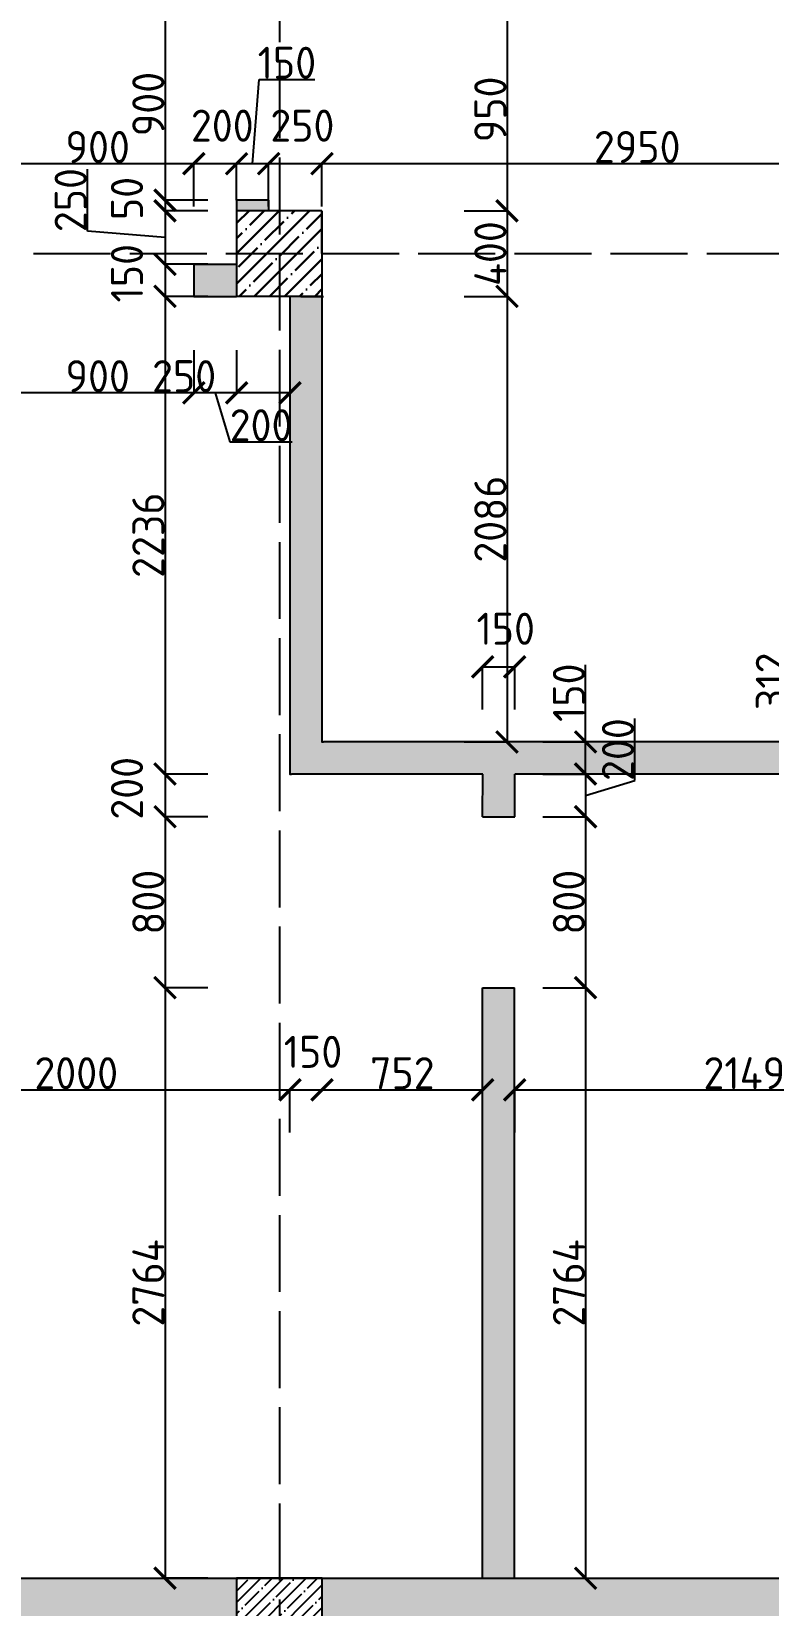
# Model space of a CAD drawing. Header units: millimetres. Extents: x -178199094 to 13669908, y -30538122 to 6091408.
# Drawn here: x 6818640 to 6822089, y 363502 to 370869 of the extents above; entities that cross this region are included whole.
import ezdxf

# ---------------------------------------------------------------- set-up
doc = ezdxf.new("R2010")
doc.units = ezdxf.units.MM
doc.linetypes.add('ACAD_ISO02W100', pattern=[15, 12, -3])
doc.layers.add('0_Rəng_Yaşıllıqlar', color=7, linetype='Continuous')
doc.layers.add('Plan 1', color=7, linetype='Continuous')
doc.styles.add('gost', font='GOST Common.ttf')
doc.dimstyles.new('Copy of GOST', dxfattribs={"dimtxt": 150, "dimasz": 100, "dimexe": 0.18, "dimexo": 0.06, "dimgap": 3, "dimtad": 1, "dimdec": 0, "dimzin": 0, "dimdsep": 46, "dimtxsty": 'gost', "dimblk": 'ARCHTICK', "dimcen": 0.09, "dimclrt": 256, "dimadec": 0, "dimazin": 0, "dimtfac": 1, "dimtdec": 0, "dimtofl": 0, "dimtmove": 0, "dimatfit": 3, "dimldrblk": 'ARCHTICK', "dimfxl": 200, "dimfxlon": 1, "dimtolj": 1, "dimtzin": 0, "dimarcsym": 0})

# ---------------------------------------------------------------- blocks, each defined once
blk = doc.blocks.new('_ArchTick')
at = {"color": 0, "linetype": 'ByBlock', "const_width": 0.15}
blk.add_lwpolyline([(-0.5, -0.5), (0.5, 0.5)], dxfattribs=at)
blk = doc.blocks.new('*D453')
at = {"color": 0, "lineweight": -2, "transparency": 16777216}
for p, q in [((6820665.3, 370979.8), (6820865.5, 370979.8)), ((6820865.3, 370979.8), (6820865.3, 370029.8)), ((6820665.3, 370029.8), (6820865.5, 370029.8))]:
    blk.add_line(p, q, dxfattribs=at)
at = {"layer": 'Defpoints', "color": 0, "transparency": 16777216}
for p in [(6820299.9, 370979.8), (6819999.4, 370029.8), (6820865.3, 370029.8)]:
    blk.add_point(p, dxfattribs=at)
at = {"color": 0, "lineweight": -2, "transparency": 16777216, "xscale": 100, "yscale": 100, "zscale": 100}
for p, rotation in [((6820865.3, 370979.8), 90), ((6820865.3, 370029.8), 270)]:
    blk.add_blockref('_ArchTick', p, dxfattribs=dict(at, rotation=rotation))
at = {"transparency": 16777216, "insert": (6820787.3, 370504.8), "char_height": 150, "attachment_point": 5, "rotation": 90, "style": 'gost'}
blk.add_mtext('\\A1;950', dxfattribs=at)
blk = doc.blocks.new('*D454')
at = {"color": 0, "lineweight": -2, "transparency": 16777216}
for p, q in [((6820665.3, 370029.8), (6820865.5, 370029.8)), ((6820865.3, 370029.8), (6820865.3, 369629.8)), ((6820665.3, 369629.8), (6820865.5, 369629.8))]:
    blk.add_line(p, q, dxfattribs=at)
at = {"layer": 'Defpoints', "color": 0, "transparency": 16777216}
for p in [(6819999.4, 370029.8), (6819999.4, 369629.8), (6820865.3, 369629.8)]:
    blk.add_point(p, dxfattribs=at)
at = {"color": 0, "lineweight": -2, "transparency": 16777216, "xscale": 100, "yscale": 100, "zscale": 100}
for p, rotation in [((6820865.3, 370029.8), 90), ((6820865.3, 369629.8), 270)]:
    blk.add_blockref('_ArchTick', p, dxfattribs=dict(at, rotation=rotation))
at = {"transparency": 16777216, "insert": (6820787.3, 369829.8), "char_height": 150, "attachment_point": 5, "rotation": 90, "style": 'gost'}
blk.add_mtext('\\A1;400', dxfattribs=at)
blk = doc.blocks.new('*D455')
at = {"color": 0, "lineweight": -2, "transparency": 16777216}
for p, q in [((6820665.3, 369629.8), (6820865.5, 369629.8)), ((6820865.3, 369629.8), (6820865.3, 367544.1)), ((6820665.3, 367544.1), (6820865.5, 367544.1))]:
    blk.add_line(p, q, dxfattribs=at)
at = {"layer": 'Defpoints', "color": 0, "transparency": 16777216}
for p in [(6819999.4, 369629.8), (6820006.1, 367544.1), (6820865.3, 367544.1)]:
    blk.add_point(p, dxfattribs=at)
at = {"color": 0, "lineweight": -2, "transparency": 16777216, "xscale": 100, "yscale": 100, "zscale": 100}
for p, rotation in [((6820865.3, 369629.8), 90), ((6820865.3, 367544.1), 270)]:
    blk.add_blockref('_ArchTick', p, dxfattribs=dict(at, rotation=rotation))
at = {"transparency": 16777216, "insert": (6820787.3, 368586.9), "char_height": 150, "attachment_point": 5, "rotation": 90, "style": 'gost'}
blk.add_mtext('\\A1;2086', dxfattribs=at)
blk = doc.blocks.new('*D456')
at = {"color": 0, "lineweight": -2, "transparency": 16777216}
for p, q in [((6821232.9, 367544.1), (6821232.9, 367905.1)), ((6821032.9, 367544.1), (6821233.1, 367544.1)), ((6821232.9, 367394.1), (6821232.9, 367544.1)), ((6821032.9, 367394.1), (6821233.1, 367394.1))]:
    blk.add_line(p, q, dxfattribs=at)
at = {"layer": 'Defpoints', "color": 0, "transparency": 16777216}
for p in [(6819999.4, 367544.1), (6819999.4, 367394.1), (6821232.9, 367394.1)]:
    blk.add_point(p, dxfattribs=at)
at = {"color": 0, "lineweight": -2, "transparency": 16777216, "xscale": 100, "yscale": 100, "zscale": 100}
for p, rotation in [((6821232.9, 367544.1), 90), ((6821232.9, 367394.1), 270)]:
    blk.add_blockref('_ArchTick', p, dxfattribs=dict(at, rotation=rotation))
at = {"transparency": 16777216, "insert": (6821154.9, 367774.6), "char_height": 150, "attachment_point": 5, "rotation": 90, "style": 'gost'}
blk.add_mtext('\\A1;150', dxfattribs=at)
blk = doc.blocks.new('*D457')
at = {"color": 0, "lineweight": -2, "transparency": 16777216}
for p, q in [((6821462.6, 367363), (6821462.6, 367654)), ((6821032.9, 367394.1), (6821233.1, 367394.1)), ((6821232.9, 367394.1), (6821232.9, 367194)), ((6821232.9, 367294.1), (6821462.6, 367363)), ((6821032.9, 367194), (6821233.1, 367194))]:
    blk.add_line(p, q, dxfattribs=at)
at = {"layer": 'Defpoints', "color": 0, "transparency": 16777216}
for p in [(6819999.4, 367394.1), (6820901.3, 367194), (6821232.9, 367194)]:
    blk.add_point(p, dxfattribs=at)
at = {"color": 0, "lineweight": -2, "transparency": 16777216, "xscale": 100, "yscale": 100, "zscale": 100}
for p, rotation in [((6821232.9, 367394.1), 90), ((6821232.9, 367194), 270)]:
    blk.add_blockref('_ArchTick', p, dxfattribs=dict(at, rotation=rotation))
at = {"transparency": 16777216, "insert": (6821384.6, 367508.5), "char_height": 150, "attachment_point": 5, "rotation": 90, "style": 'gost'}
blk.add_mtext('\\A1;200', dxfattribs=at)
blk = doc.blocks.new('*D458')
at = {"color": 0, "lineweight": -2, "transparency": 16777216}
for p, q in [((6821032.9, 367194), (6821233.1, 367194)), ((6821232.9, 367194), (6821232.9, 366394)), ((6821032.9, 366394), (6821233.1, 366394))]:
    blk.add_line(p, q, dxfattribs=at)
at = {"layer": 'Defpoints', "color": 0, "transparency": 16777216}
for p in [(6820901.3, 367194), (6820900.9, 366394), (6821232.9, 366394)]:
    blk.add_point(p, dxfattribs=at)
at = {"color": 0, "lineweight": -2, "transparency": 16777216, "xscale": 100, "yscale": 100, "zscale": 100}
for p, rotation in [((6821232.9, 367194), 90), ((6821232.9, 366394), 270)]:
    blk.add_blockref('_ArchTick', p, dxfattribs=dict(at, rotation=rotation))
at = {"transparency": 16777216, "insert": (6821154.9, 366794), "char_height": 150, "attachment_point": 5, "rotation": 90, "style": 'gost'}
blk.add_mtext('\\A1;800', dxfattribs=at)
blk = doc.blocks.new('*D459')
at = {"color": 0, "lineweight": -2, "transparency": 16777216}
for p, q in [((6821032.9, 366394), (6821233.1, 366394)), ((6821232.9, 366394), (6821232.9, 363629.8)), ((6821032.9, 363629.8), (6821233.1, 363629.8))]:
    blk.add_line(p, q, dxfattribs=at)
at = {"layer": 'Defpoints', "color": 0, "transparency": 16777216}
for p in [(6820900.9, 366394), (6820899.9, 363629.8), (6821232.9, 363629.8)]:
    blk.add_point(p, dxfattribs=at)
at = {"color": 0, "lineweight": -2, "transparency": 16777216, "xscale": 100, "yscale": 100, "zscale": 100}
for p, rotation in [((6821232.9, 366394), 90), ((6821232.9, 363629.8), 270)]:
    blk.add_blockref('_ArchTick', p, dxfattribs=dict(at, rotation=rotation))
at = {"transparency": 16777216, "insert": (6821154.9, 365011.9), "char_height": 150, "attachment_point": 5, "rotation": 90, "style": 'gost'}
blk.add_mtext('\\A1;2764', dxfattribs=at)
blk = doc.blocks.new('*D460')
at = {"color": 0, "lineweight": -2, "transparency": 16777216}
for p, q in [((6819599.9, 369378.1), (6819599.9, 369177.9)), ((6819849.4, 369378.1), (6819849.4, 369177.9)), ((6819599.9, 369178.1), (6819208.9, 369178.1)), ((6819849.4, 369178.1), (6819599.9, 369178.1))]:
    blk.add_line(p, q, dxfattribs=at)
at = {"layer": 'Defpoints', "color": 0, "transparency": 16777216}
for p in [(6819599.9, 369629.8), (6819849.4, 369629.8), (6819599.9, 369178.1)]:
    blk.add_point(p, dxfattribs=at)
at = {"color": 0, "lineweight": -2, "transparency": 16777216, "xscale": 100, "yscale": 100, "zscale": 100, "rotation": 180}
blk.add_blockref('_ArchTick', (6819599.9, 369178.1), dxfattribs=at)
at = {"color": 0, "lineweight": -2, "transparency": 16777216, "xscale": 100, "yscale": 100, "zscale": 100}
blk.add_blockref('_ArchTick', (6819849.4, 369178.1), dxfattribs=at)
at = {"transparency": 16777216, "insert": (6819354.4, 369256.1), "char_height": 150, "attachment_point": 5, "style": 'gost'}
blk.add_mtext('\\A1;250', dxfattribs=at)
blk = doc.blocks.new('*D461')
at = {"color": 0, "lineweight": -2, "transparency": 16777216}
for p, q in [((6819399.9, 369378.1), (6819399.9, 369177.9)), ((6819599.9, 369378.1), (6819599.9, 369177.9)), ((6819599.9, 369178.1), (6819399.9, 369178.1)), ((6819499.9, 369178.1), (6819568.8, 368948.4)), ((6819568.8, 368948.4), (6819859.8, 368948.4))]:
    blk.add_line(p, q, dxfattribs=at)
at = {"layer": 'Defpoints', "color": 0, "transparency": 16777216}
for p in [(6819399.9, 369629.8), (6819599.9, 369629.8), (6819399.9, 369178.1)]:
    blk.add_point(p, dxfattribs=at)
at = {"color": 0, "lineweight": -2, "transparency": 16777216, "xscale": 100, "yscale": 100, "zscale": 100, "rotation": 180}
blk.add_blockref('_ArchTick', (6819399.9, 369178.1), dxfattribs=at)
at = {"color": 0, "lineweight": -2, "transparency": 16777216, "xscale": 100, "yscale": 100, "zscale": 100}
blk.add_blockref('_ArchTick', (6819599.9, 369178.1), dxfattribs=at)
at = {"transparency": 16777216, "insert": (6819714.3, 369026.4), "char_height": 150, "attachment_point": 5, "style": 'gost'}
blk.add_mtext('\\A1;200', dxfattribs=at)
blk = doc.blocks.new('*D462')
at = {"color": 0, "lineweight": -2, "transparency": 16777216}
for p, q in [((6818499.9, 369378.1), (6818499.9, 369177.9)), ((6819399.9, 369378.1), (6819399.9, 369177.9)), ((6819399.9, 369178.1), (6818499.9, 369178.1))]:
    blk.add_line(p, q, dxfattribs=at)
at = {"layer": 'Defpoints', "color": 0, "transparency": 16777216}
for p in [(6818499.9, 369629.8), (6819399.9, 369629.8), (6818499.9, 369178.1)]:
    blk.add_point(p, dxfattribs=at)
at = {"color": 0, "lineweight": -2, "transparency": 16777216, "xscale": 100, "yscale": 100, "zscale": 100, "rotation": 180}
blk.add_blockref('_ArchTick', (6818499.9, 369178.1), dxfattribs=at)
at = {"color": 0, "lineweight": -2, "transparency": 16777216, "xscale": 100, "yscale": 100, "zscale": 100}
blk.add_blockref('_ArchTick', (6819399.9, 369178.1), dxfattribs=at)
at = {"transparency": 16777216, "insert": (6818949.9, 369256.1), "char_height": 150, "attachment_point": 5, "style": 'gost'}
blk.add_mtext('\\A1;900', dxfattribs=at)
blk = doc.blocks.new('*D475')
at = {"color": 0, "lineweight": -2, "transparency": 16777216}
for p, q in [((6819464.9, 370979.8), (6819264.8, 370979.8)), ((6819264.9, 370979.8), (6819264.9, 370079.8)), ((6819464.9, 370079.8), (6819264.8, 370079.8))]:
    blk.add_line(p, q, dxfattribs=at)
at = {"layer": 'Defpoints', "color": 0, "transparency": 16777216}
for p in [(6819615, 370979.8), (6819264.9, 370079.8), (6819615, 370079.8)]:
    blk.add_point(p, dxfattribs=at)
at = {"color": 0, "lineweight": -2, "transparency": 16777216, "xscale": 100, "yscale": 100, "zscale": 100}
for p, rotation in [((6819264.9, 370979.8), 90), ((6819264.9, 370079.8), 270)]:
    blk.add_blockref('_ArchTick', p, dxfattribs=dict(at, rotation=rotation))
at = {"transparency": 16777216, "insert": (6819186.9, 370529.8), "char_height": 150, "attachment_point": 5, "rotation": 90, "style": 'gost'}
blk.add_mtext('\\A1;900', dxfattribs=at)
blk = doc.blocks.new('*D476')
at = {"color": 0, "lineweight": -2, "transparency": 16777216}
for p, q in [((6819464.9, 370079.8), (6819264.8, 370079.8)), ((6819264.9, 370079.8), (6819264.9, 370029.8)), ((6819464.9, 370029.8), (6819264.8, 370029.8))]:
    blk.add_line(p, q, dxfattribs=at)
at = {"layer": 'Defpoints', "color": 0, "transparency": 16777216}
for p in [(6819615, 370079.8), (6819264.9, 370029.8), (6819615, 370029.8)]:
    blk.add_point(p, dxfattribs=at)
at = {"color": 0, "lineweight": -2, "transparency": 16777216, "xscale": 100, "yscale": 100, "zscale": 100}
for p, rotation in [((6819264.9, 370079.8), 90), ((6819264.9, 370029.8), 270)]:
    blk.add_blockref('_ArchTick', p, dxfattribs=dict(at, rotation=rotation))
at = {"transparency": 16777216, "insert": (6819086.9, 370087.8), "char_height": 150, "attachment_point": 5, "rotation": 90, "style": 'gost'}
blk.add_mtext('\\A1;50', dxfattribs=at)
blk = doc.blocks.new('*D477')
at = {"color": 0, "lineweight": -2, "transparency": 16777216}
for p, q in [((6818901.4, 369934.8), (6818901.4, 370225.8)), ((6819464.9, 370029.8), (6819264.8, 370029.8)), ((6819264.9, 370029.8), (6819264.9, 369779.8)), ((6819264.9, 369904.8), (6818901.4, 369934.8)), ((6819464.9, 369779.8), (6819264.8, 369779.8))]:
    blk.add_line(p, q, dxfattribs=at)
at = {"layer": 'Defpoints', "color": 0, "transparency": 16777216}
for p in [(6819615, 370029.8), (6819264.9, 369779.8), (6819599.9, 369779.8)]:
    blk.add_point(p, dxfattribs=at)
at = {"color": 0, "lineweight": -2, "transparency": 16777216, "xscale": 100, "yscale": 100, "zscale": 100}
for p, rotation in [((6819264.9, 370029.8), 90), ((6819264.9, 369779.8), 270)]:
    blk.add_blockref('_ArchTick', p, dxfattribs=dict(at, rotation=rotation))
at = {"transparency": 16777216, "insert": (6818823.4, 370080.3), "char_height": 150, "attachment_point": 5, "rotation": 90, "style": 'gost'}
blk.add_mtext('\\A1;250', dxfattribs=at)
blk = doc.blocks.new('*D478')
at = {"color": 0, "lineweight": -2, "transparency": 16777216}
for p, q in [((6819464.9, 369779.8), (6819264.8, 369779.8)), ((6819264.9, 369779.8), (6819264.9, 369629.8)), ((6819464.9, 369629.8), (6819264.8, 369629.8))]:
    blk.add_line(p, q, dxfattribs=at)
at = {"layer": 'Defpoints', "color": 0, "transparency": 16777216}
for p in [(6819599.9, 369779.8), (6819264.9, 369629.8), (6819599.9, 369629.8)]:
    blk.add_point(p, dxfattribs=at)
at = {"color": 0, "lineweight": -2, "transparency": 16777216, "xscale": 100, "yscale": 100, "zscale": 100}
for p, rotation in [((6819264.9, 369779.8), 90), ((6819264.9, 369629.8), 270)]:
    blk.add_blockref('_ArchTick', p, dxfattribs=dict(at, rotation=rotation))
at = {"transparency": 16777216, "insert": (6819086.9, 369737.8), "char_height": 150, "attachment_point": 5, "rotation": 90, "style": 'gost'}
blk.add_mtext('\\A1;150', dxfattribs=at)
blk = doc.blocks.new('*D479')
at = {"color": 0, "lineweight": -2, "transparency": 16777216}
for p, q in [((6819464.9, 369629.8), (6819264.8, 369629.8)), ((6819264.9, 369629.8), (6819264.9, 367394.1)), ((6819464.9, 367394.1), (6819264.8, 367394.1))]:
    blk.add_line(p, q, dxfattribs=at)
at = {"layer": 'Defpoints', "color": 0, "transparency": 16777216}
for p in [(6819599.9, 369629.8), (6819264.9, 367394.1), (6819856.1, 367394.1)]:
    blk.add_point(p, dxfattribs=at)
at = {"color": 0, "lineweight": -2, "transparency": 16777216, "xscale": 100, "yscale": 100, "zscale": 100}
for p, rotation in [((6819264.9, 369629.8), 90), ((6819264.9, 367394.1), 270)]:
    blk.add_blockref('_ArchTick', p, dxfattribs=dict(at, rotation=rotation))
at = {"transparency": 16777216, "insert": (6819186.9, 368511.9), "char_height": 150, "attachment_point": 5, "rotation": 90, "style": 'gost'}
blk.add_mtext('\\A1;2236', dxfattribs=at)
blk = doc.blocks.new('*D480')
at = {"color": 0, "lineweight": -2, "transparency": 16777216}
for p, q in [((6819464.9, 367394.1), (6819264.8, 367394.1)), ((6819264.9, 367394.1), (6819264.9, 367194.1)), ((6819464.9, 367194.1), (6819264.8, 367194.1))]:
    blk.add_line(p, q, dxfattribs=at)
at = {"layer": 'Defpoints', "color": 0, "transparency": 16777216}
for p in [(6819856.1, 367394.1), (6819264.9, 367194.1), (6820751.3, 367194.1)]:
    blk.add_point(p, dxfattribs=at)
at = {"color": 0, "lineweight": -2, "transparency": 16777216, "xscale": 100, "yscale": 100, "zscale": 100}
for p, rotation in [((6819264.9, 367394.1), 90), ((6819264.9, 367194.1), 270)]:
    blk.add_blockref('_ArchTick', p, dxfattribs=dict(at, rotation=rotation))
at = {"transparency": 16777216, "insert": (6819086.9, 367327.1), "char_height": 150, "attachment_point": 5, "rotation": 90, "style": 'gost'}
blk.add_mtext('\\A1;200', dxfattribs=at)
blk = doc.blocks.new('*D481')
at = {"color": 0, "lineweight": -2, "transparency": 16777216}
for p, q in [((6819464.9, 367194.1), (6819264.8, 367194.1)), ((6819264.9, 367194.1), (6819264.9, 366394.1)), ((6819464.9, 366394.1), (6819264.8, 366394.1))]:
    blk.add_line(p, q, dxfattribs=at)
at = {"layer": 'Defpoints', "color": 0, "transparency": 16777216}
for p in [(6820751.3, 367194.1), (6819264.9, 366394.1), (6820750.9, 366394.1)]:
    blk.add_point(p, dxfattribs=at)
at = {"color": 0, "lineweight": -2, "transparency": 16777216, "xscale": 100, "yscale": 100, "zscale": 100}
for p, rotation in [((6819264.9, 367194.1), 90), ((6819264.9, 366394.1), 270)]:
    blk.add_blockref('_ArchTick', p, dxfattribs=dict(at, rotation=rotation))
at = {"transparency": 16777216, "insert": (6819186.9, 366794.1), "char_height": 150, "attachment_point": 5, "rotation": 90, "style": 'gost'}
blk.add_mtext('\\A1;800', dxfattribs=at)
blk = doc.blocks.new('*D482')
at = {"color": 0, "lineweight": -2, "transparency": 16777216}
for p, q in [((6819464.9, 366394.1), (6819264.8, 366394.1)), ((6819264.9, 366394.1), (6819264.9, 363629.8)), ((6819464.9, 363629.8), (6819264.8, 363629.8))]:
    blk.add_line(p, q, dxfattribs=at)
at = {"layer": 'Defpoints', "color": 0, "transparency": 16777216}
for p in [(6820750.9, 366394.1), (6819264.9, 363629.8), (6820749.9, 363629.8)]:
    blk.add_point(p, dxfattribs=at)
at = {"color": 0, "lineweight": -2, "transparency": 16777216, "xscale": 100, "yscale": 100, "zscale": 100}
for p, rotation in [((6819264.9, 366394.1), 90), ((6819264.9, 363629.8), 270)]:
    blk.add_blockref('_ArchTick', p, dxfattribs=dict(at, rotation=rotation))
at = {"transparency": 16777216, "insert": (6819186.9, 365012), "char_height": 150, "attachment_point": 5, "rotation": 90, "style": 'gost'}
blk.add_mtext('\\A1;2764', dxfattribs=at)
blk = doc.blocks.new('*D488')
at = {"color": 0, "lineweight": -2, "transparency": 16777216}
for p, q in [((6819999.4, 370050.7), (6819999.4, 370250.9)), ((6822949.9, 370250.7), (6819999.4, 370250.7)), ((6822949.9, 370050.7), (6822949.9, 370250.9))]:
    blk.add_line(p, q, dxfattribs=at)
at = {"layer": 'Defpoints', "color": 0, "transparency": 16777216}
for p in [(6819999.4, 370250.7), (6819999.4, 370029.8), (6822949.9, 369779.8)]:
    blk.add_point(p, dxfattribs=at)
at = {"color": 0, "lineweight": -2, "transparency": 16777216, "xscale": 100, "yscale": 100, "zscale": 100, "rotation": 180}
blk.add_blockref('_ArchTick', (6819999.4, 370250.7), dxfattribs=at)
at = {"color": 0, "lineweight": -2, "transparency": 16777216, "xscale": 100, "yscale": 100, "zscale": 100}
blk.add_blockref('_ArchTick', (6822949.9, 370250.7), dxfattribs=at)
at = {"transparency": 16777216, "insert": (6821474.6, 370328.7), "char_height": 150, "attachment_point": 5, "style": 'gost'}
blk.add_mtext('\\A1;2950', dxfattribs=at)
blk = doc.blocks.new('*D489')
at = {"color": 0, "lineweight": -2, "transparency": 16777216}
for p, q in [((6819749.9, 370050.7), (6819749.9, 370250.9)), ((6819999.4, 370250.7), (6819749.9, 370250.7)), ((6819999.4, 370050.7), (6819999.4, 370250.9))]:
    blk.add_line(p, q, dxfattribs=at)
at = {"layer": 'Defpoints', "color": 0, "transparency": 16777216}
for p in [(6819749.9, 370250.7), (6819749.9, 370029.8), (6819999.4, 370029.8)]:
    blk.add_point(p, dxfattribs=at)
at = {"color": 0, "lineweight": -2, "transparency": 16777216, "xscale": 100, "yscale": 100, "zscale": 100, "rotation": 180}
blk.add_blockref('_ArchTick', (6819749.9, 370250.7), dxfattribs=at)
at = {"color": 0, "lineweight": -2, "transparency": 16777216, "xscale": 100, "yscale": 100, "zscale": 100}
blk.add_blockref('_ArchTick', (6819999.4, 370250.7), dxfattribs=at)
at = {"transparency": 16777216, "insert": (6819907.6, 370428.7), "char_height": 150, "attachment_point": 5, "style": 'gost'}
blk.add_mtext('\\A1;250', dxfattribs=at)
blk = doc.blocks.new('*D490')
at = {"color": 0, "lineweight": -2, "transparency": 16777216}
for p, q in [((6819674.9, 370250.7), (6819704.9, 370645)), ((6819704.9, 370645), (6819965.9, 370645)), ((6819599.9, 370079.9), (6819599.9, 370250.9)), ((6819749.9, 370250.7), (6819599.9, 370250.7)), ((6819749.9, 370050.7), (6819749.9, 370250.9))]:
    blk.add_line(p, q, dxfattribs=at)
at = {"layer": 'Defpoints', "color": 0, "transparency": 16777216}
for p in [(6819599.9, 370250.7), (6819599.9, 370079.8), (6819749.9, 370029.8)]:
    blk.add_point(p, dxfattribs=at)
at = {"color": 0, "lineweight": -2, "transparency": 16777216, "xscale": 100, "yscale": 100, "zscale": 100, "rotation": 180}
blk.add_blockref('_ArchTick', (6819599.9, 370250.7), dxfattribs=at)
at = {"color": 0, "lineweight": -2, "transparency": 16777216, "xscale": 100, "yscale": 100, "zscale": 100}
blk.add_blockref('_ArchTick', (6819749.9, 370250.7), dxfattribs=at)
at = {"transparency": 16777216, "insert": (6819835.4, 370723), "char_height": 150, "attachment_point": 5, "style": 'gost'}
blk.add_mtext('\\A1;150', dxfattribs=at)
blk = doc.blocks.new('*D491')
at = {"color": 0, "lineweight": -2, "transparency": 16777216}
for p, q in [((6819399.9, 370050.7), (6819399.9, 370250.9)), ((6819599.9, 370250.7), (6819399.9, 370250.7)), ((6819599.9, 370079.9), (6819599.9, 370250.9))]:
    blk.add_line(p, q, dxfattribs=at)
at = {"layer": 'Defpoints', "color": 0, "transparency": 16777216}
for p in [(6819399.9, 370250.7), (6819599.9, 370079.8), (6819399.9, 369779.8)]:
    blk.add_point(p, dxfattribs=at)
at = {"color": 0, "lineweight": -2, "transparency": 16777216, "xscale": 100, "yscale": 100, "zscale": 100, "rotation": 180}
blk.add_blockref('_ArchTick', (6819399.9, 370250.7), dxfattribs=at)
at = {"color": 0, "lineweight": -2, "transparency": 16777216, "xscale": 100, "yscale": 100, "zscale": 100}
blk.add_blockref('_ArchTick', (6819599.9, 370250.7), dxfattribs=at)
at = {"transparency": 16777216, "insert": (6819532.9, 370428.7), "char_height": 150, "attachment_point": 5, "style": 'gost'}
blk.add_mtext('\\A1;200', dxfattribs=at)
blk = doc.blocks.new('*D492')
at = {"color": 0, "lineweight": -2, "transparency": 16777216}
for p, q in [((6818499.9, 370050.7), (6818499.9, 370250.9)), ((6819399.9, 370250.7), (6818499.9, 370250.7)), ((6819399.9, 370050.7), (6819399.9, 370250.9))]:
    blk.add_line(p, q, dxfattribs=at)
at = {"layer": 'Defpoints', "color": 0, "transparency": 16777216}
for p in [(6818499.9, 370250.7), (6818499.9, 369779.8), (6819399.9, 369779.8)]:
    blk.add_point(p, dxfattribs=at)
at = {"color": 0, "lineweight": -2, "transparency": 16777216, "xscale": 100, "yscale": 100, "zscale": 100, "rotation": 180}
blk.add_blockref('_ArchTick', (6818499.9, 370250.7), dxfattribs=at)
at = {"color": 0, "lineweight": -2, "transparency": 16777216, "xscale": 100, "yscale": 100, "zscale": 100}
blk.add_blockref('_ArchTick', (6819399.9, 370250.7), dxfattribs=at)
at = {"transparency": 16777216, "insert": (6818949.9, 370328.7), "char_height": 150, "attachment_point": 5, "style": 'gost'}
blk.add_mtext('\\A1;900', dxfattribs=at)
blk = doc.blocks.new('*D495')
at = {"color": 0, "lineweight": -2, "transparency": 16777216}
for p, q in [((6817849.9, 365715.8), (6817849.9, 365916)), ((6817849.9, 365915.8), (6819849.4, 365915.8)), ((6819849.4, 365715.8), (6819849.4, 365916))]:
    blk.add_line(p, q, dxfattribs=at)
at = {"layer": 'Defpoints', "color": 0, "transparency": 16777216}
for p in [(6819849.4, 365915.8), (6817849.9, 365413.9), (6819849.4, 365413.9)]:
    blk.add_point(p, dxfattribs=at)
at = {"color": 0, "lineweight": -2, "transparency": 16777216, "xscale": 100, "yscale": 100, "zscale": 100, "rotation": 180}
blk.add_blockref('_ArchTick', (6817849.9, 365915.8), dxfattribs=at)
at = {"color": 0, "lineweight": -2, "transparency": 16777216, "xscale": 100, "yscale": 100, "zscale": 100}
blk.add_blockref('_ArchTick', (6819849.4, 365915.8), dxfattribs=at)
at = {"transparency": 16777216, "insert": (6818849.6, 365993.8), "char_height": 150, "attachment_point": 5, "style": 'gost'}
blk.add_mtext('\\A1;2000', dxfattribs=at)
blk = doc.blocks.new('*D496')
at = {"color": 0, "lineweight": -2, "transparency": 16777216}
for p, q in [((6819849.4, 365715.8), (6819849.4, 365916)), ((6819849.4, 365915.8), (6819999.4, 365915.8)), ((6819999.4, 365915.8), (6819999.4, 365916))]:
    blk.add_line(p, q, dxfattribs=at)
at = {"layer": 'Defpoints', "color": 0, "transparency": 16777216}
for p in [(6819999.4, 365915.8), (6819999.4, 365915.8), (6819849.4, 365413.9)]:
    blk.add_point(p, dxfattribs=at)
at = {"color": 0, "lineweight": -2, "transparency": 16777216, "xscale": 100, "yscale": 100, "zscale": 100, "rotation": 180}
blk.add_blockref('_ArchTick', (6819849.4, 365915.8), dxfattribs=at)
at = {"color": 0, "lineweight": -2, "transparency": 16777216, "xscale": 100, "yscale": 100, "zscale": 100}
blk.add_blockref('_ArchTick', (6819999.4, 365915.8), dxfattribs=at)
at = {"transparency": 16777216, "insert": (6819957.4, 366093.8), "char_height": 150, "attachment_point": 5, "style": 'gost'}
blk.add_mtext('\\A1;150', dxfattribs=at)
blk = doc.blocks.new('*D497')
at = {"color": 0, "lineweight": -2, "transparency": 16777216}
for p, q in [((6819999.4, 365915.8), (6819999.4, 365916)), ((6819999.4, 365915.8), (6820751.3, 365915.8)), ((6820751.3, 365715.8), (6820751.3, 365916))]:
    blk.add_line(p, q, dxfattribs=at)
at = {"layer": 'Defpoints', "color": 0, "transparency": 16777216}
for p in [(6819999.4, 365915.8), (6820751.3, 365915.8), (6820751.3, 365414)]:
    blk.add_point(p, dxfattribs=at)
at = {"color": 0, "lineweight": -2, "transparency": 16777216, "xscale": 100, "yscale": 100, "zscale": 100, "rotation": 180}
blk.add_blockref('_ArchTick', (6819999.4, 365915.8), dxfattribs=at)
at = {"color": 0, "lineweight": -2, "transparency": 16777216, "xscale": 100, "yscale": 100, "zscale": 100}
blk.add_blockref('_ArchTick', (6820751.3, 365915.8), dxfattribs=at)
at = {"transparency": 16777216, "insert": (6820375.4, 365993.8), "char_height": 150, "attachment_point": 5, "style": 'gost'}
blk.add_mtext('\\A1;752', dxfattribs=at)
blk = doc.blocks.new('*D498')
at = {"color": 0, "lineweight": -2, "transparency": 16777216}
for p, q in [((6820751.3, 367696), (6820751.3, 367896.2)), ((6820751.3, 367896), (6820901.3, 367896)), ((6820901.3, 367696), (6820901.3, 367896.2))]:
    blk.add_line(p, q, dxfattribs=at)
at = {"layer": 'Defpoints', "color": 0, "transparency": 16777216}
for p in [(6820901.3, 367896), (6820751.3, 367394.2), (6820901.3, 367194)]:
    blk.add_point(p, dxfattribs=at)
at = {"color": 0, "lineweight": -2, "transparency": 16777216, "xscale": 100, "yscale": 100, "zscale": 100, "rotation": 180}
blk.add_blockref('_ArchTick', (6820751.3, 367896), dxfattribs=at)
at = {"color": 0, "lineweight": -2, "transparency": 16777216, "xscale": 100, "yscale": 100, "zscale": 100}
blk.add_blockref('_ArchTick', (6820901.3, 367896), dxfattribs=at)
at = {"transparency": 16777216, "insert": (6820859.3, 368074), "char_height": 150, "attachment_point": 5, "style": 'gost'}
blk.add_mtext('\\A1;150', dxfattribs=at)
blk = doc.blocks.new('*D499')
at = {"color": 0, "lineweight": -2, "transparency": 16777216}
for p, q in [((6820901.3, 365715.8), (6820901.3, 365916)), ((6820901.3, 365915.8), (6823050.2, 365915.8)), ((6823050.2, 365715.8), (6823050.2, 365916))]:
    blk.add_line(p, q, dxfattribs=at)
at = {"layer": 'Defpoints', "color": 0, "transparency": 16777216}
for p in [(6823050.2, 365915.8), (6823050.2, 365413.1), (6820901.3, 365213.8)]:
    blk.add_point(p, dxfattribs=at)
at = {"color": 0, "lineweight": -2, "transparency": 16777216, "xscale": 100, "yscale": 100, "zscale": 100, "rotation": 180}
blk.add_blockref('_ArchTick', (6820901.3, 365915.8), dxfattribs=at)
at = {"color": 0, "lineweight": -2, "transparency": 16777216, "xscale": 100, "yscale": 100, "zscale": 100}
blk.add_blockref('_ArchTick', (6823050.2, 365915.8), dxfattribs=at)
at = {"transparency": 16777216, "insert": (6821975.7, 365993.8), "char_height": 150, "attachment_point": 5, "style": 'gost'}
blk.add_mtext('\\A1;2149', dxfattribs=at)
blk = doc.blocks.new('*D508')
at = {"color": 0, "lineweight": -2, "transparency": 16777216}
for p, q in [((6822328.6, 367544.1), (6822528.8, 367544.1)), ((6822528.6, 367394.1), (6822528.6, 367544.1)), ((6822328.6, 367394.1), (6822528.8, 367394.1))]:
    blk.add_line(p, q, dxfattribs=at)
at = {"layer": 'Defpoints', "color": 0, "transparency": 16777216}
for p in [(6820084.3, 367544.1), (6822528.6, 367544.1), (6820077.6, 367394.1)]:
    blk.add_point(p, dxfattribs=at)
at = {"color": 0, "lineweight": -2, "transparency": 16777216, "xscale": 100, "yscale": 100, "zscale": 100}
for p, rotation in [((6822528.6, 367544.1), 90), ((6822528.6, 367394.1), 270)]:
    blk.add_blockref('_ArchTick', p, dxfattribs=dict(at, rotation=rotation))
at = {"transparency": 16777216, "insert": (6822450.6, 367469.1), "char_height": 150, "attachment_point": 5, "rotation": 90, "style": 'gost'}
blk.add_mtext('\\A1;150', dxfattribs=at)
blk = doc.blocks.new('*D509')
at = {"color": 0, "lineweight": -2, "transparency": 16777216}
for p, q in [((6822182.3, 367697.1), (6822182.3, 367958.1)), ((6822728.4, 367856.1), (6822528.2, 367856.1)), ((6822528.4, 367544.1), (6822528.4, 367856.1)), ((6822528.4, 367700.1), (6822182.3, 367697.1)), ((6822328.4, 367544.1), (6822528.6, 367544.1))]:
    blk.add_line(p, q, dxfattribs=at)
at = {"layer": 'Defpoints', "color": 0, "transparency": 16777216}
for p in [(6822528.4, 367856.1), (6822949.9, 367856.1), (6820006.1, 367544.1)]:
    blk.add_point(p, dxfattribs=at)
at = {"color": 0, "lineweight": -2, "transparency": 16777216, "xscale": 100, "yscale": 100, "zscale": 100}
for p, rotation in [((6822528.4, 367856.1), 90), ((6822528.4, 367544.1), 270)]:
    blk.add_blockref('_ArchTick', p, dxfattribs=dict(at, rotation=rotation))
at = {"transparency": 16777216, "insert": (6822104.3, 367827.6), "char_height": 150, "attachment_point": 5, "rotation": 90, "style": 'gost'}
blk.add_mtext('\\A1;312', dxfattribs=at)

msp = doc.modelspace()

# ---------------------------------------------------------------- hatches: boundary and pattern name
at = {"true_color": 0x636466, "transparency": 33554687}
h = msp.add_hatch(color=251, dxfattribs=at)
h.dxf.hatch_style = 1
h.paths.add_polyline_path([(6818199.87655, 373629.79132), (6818339.87655, 373629.79132), (6818339.87655, 373829.79132), (6817999.87655, 373829.79132), (6817999.87655, 373629.79132), (6817799.87655, 373629.79132), (6817799.87655, 373229.79132), (6818199.87655, 373229.79132)])
h.paths.add_polyline_path([(6817799.87655, 373629.79132), (6817599.87655, 373629.79132), (6817599.87655, 373229.79132), (6817799.87655, 373229.79132)])
h.paths.add_polyline_path([(6818339.87655, 374029.79132), (6817999.87655, 374029.79132), (6817999.87655, 373829.79132), (6818339.87655, 373829.79132)])
h.paths.add_polyline_path([(6819599.87655, 374029.79132), (6819299.87655, 374029.79132), (6819299.87655, 373829.79132), (6819599.87655, 373829.79132)])
h.paths.add_polyline_path([(6819599.87655, 373829.79132), (6819299.87655, 373829.79132), (6819299.87655, 373629.79132), (6819599.87655, 373629.79132)])
h.paths.add_polyline_path([(6828399.66617, 374029.79132), (6824799.66617, 374029.79132), (6824799.66617, 373829.79132), (6828399.66617, 373829.79132)])
h.paths.add_polyline_path([(6828399.66617, 373829.79132), (6824799.66617, 373829.79132), (6824799.66617, 373629.79132), (6828399.66617, 373629.79132)])
h.paths.add_polyline_path([(6830499.66617, 374029.79132), (6828799.66617, 374029.79132), (6828799.66617, 373829.79132), (6830499.66617, 373829.79132)])
h.paths.add_polyline_path([(6830499.66617, 373829.79132), (6828799.66617, 373829.79132), (6828799.66617, 373629.79132), (6830499.66617, 373629.79132)])
h.paths.add_polyline_path([(6819599.87655, 363429.79132), (6817999.87655, 363429.79132), (6817999.87655, 363229.79132), (6819599.87655, 363229.79132)])
h.paths.add_polyline_path([(6819599.87655, 363629.79132), (6817999.87655, 363629.79132), (6817999.87655, 363429.79132), (6819599.87655, 363429.79132)])
h.paths.add_polyline_path([(6824399.66617, 363629.79132), (6819999.87655, 363629.79132), (6819999.87655, 363429.79132), (6824399.66617, 363429.79132)])
h.paths.add_polyline_path([(6824399.66617, 363429.79132), (6819999.87655, 363429.79132), (6819999.87655, 363229.79132), (6824399.66617, 363229.79132)])
h.paths.add_polyline_path([(6828399.66617, 363629.79132), (6824799.66617, 363629.79132), (6824799.66617, 363429.79132), (6828399.66617, 363429.79132)])
h.paths.add_polyline_path([(6828399.66617, 363429.79132), (6824799.66617, 363429.79132), (6824799.66617, 363229.79132), (6828399.66617, 363229.79132)])
h.paths.add_polyline_path([(6830499.66617, 363629.79132), (6828799.66617, 363629.79132), (6828799.66617, 363429.79132), (6830499.66617, 363429.79132)])
h.paths.add_polyline_path([(6830499.66617, 363429.79132), (6828799.66617, 363429.79132), (6828799.66617, 363229.79132), (6830499.66617, 363229.79132)])
at = {"true_color": 0x139b48, "transparency": 33554687}
h = msp.add_hatch(color=114, dxfattribs=at)
h.dxf.hatch_style = 1
h.paths.add_polyline_path([(6820299.87655, 373629.79132), (6820149.87655, 373629.79132), (6820149.87655, 371129.79132), (6819999.39663, 371129.79132), (6819799.87655, 371129.79132), (6819799.87655, 370979.79132), (6820299.87655, 370979.79132)])
h.paths.add_polyline_path([(6819799.87655, 371129.79132), (6819599.87655, 371129.79132), (6819599.87655, 371029.79132), (6819599.87655, 370979.79132), (6819749.87655, 370979.79132), (6819799.87655, 370979.79132)])
h.paths.add_polyline_path([(6819749.87655, 370079.79132), (6819599.87655, 370079.79132), (6819599.87655, 370029.79132), (6819749.87655, 370029.79132)])
h.paths.add_polyline_path([(6818499.87655, 369779.79132), (6817999.87655, 369779.79132), (6817999.87655, 369629.79132), (6818499.87655, 369629.79132)])
h.paths.add_polyline_path([(6819599.87655, 369779.79132), (6819399.87655, 369779.79132), (6819399.87655, 369629.79132), (6819599.87655, 369629.79132)])
h.paths.add_polyline_path([(6820900.94808, 366394.03778), (6820750.94809, 366394.09593), (6820749.87654, 363629.79132), (6820899.87655, 363629.79132)])
h.paths.add_polyline_path([(6823199.86332, 365619.79132), (6823049.79524, 365619.79132), (6823049.79524, 365469.79132), (6823199.86332, 365469.79132)])
h.paths.add_polyline_path([(6825459.21162, 365369.79132), (6825309.21162, 365369.79132), (6825309.21162, 365319.79132), (6825309.21162, 363629.79132), (6825459.21162, 363629.79132)])
h.paths.add_polyline_path([(6825459.21162, 366619.79132), (6824599.66617, 366619.79132), (6824599.66617, 366469.79132), (6825309.21162, 366469.79132), (6825309.21162, 366269.79132), (6825459.21162, 366269.79132)])
h.paths.add_polyline_path([(6824399.87676, 369779.86626), (6823249.86677, 369779.79132), (6822949.87655, 369779.79132), (6822949.87655, 369629.79132), (6823249.87655, 369629.79132), (6824399.87676, 369629.86626)])
h.paths.add_polyline_path([(6828398.39602, 369780.12683), (6824799.87676, 369779.89233), (6824799.87676, 369629.89232), (6828398.39602, 369630.12683)])
h.paths.add_polyline_path([(6829399.66617, 369780.12683), (6828798.39602, 369780.12683), (6828798.39602, 369630.12683), (6829399.66617, 369630.12683)])
h.paths.add_polyline_path([(6830499.66617, 369780.12683), (6830299.66617, 369780.12683), (6830299.66617, 369630.12683), (6830499.66617, 369630.12683)])
at = {"lineweight": 30, "transparency": 33554687}
h = msp.add_hatch(dxfattribs=at)
h.set_pattern_fill('ANSI35', color=1, scale=400)
h.set_pattern_definition([(45, (6765125.96, 350428.76), (-70.71068, 70.71068), []), (45, (6765196.67, 350428.76), (-70.71068, 70.71068), [125, -25, 0, -25])])
h.paths.add_polyline_path([(6819599.87655, 370029.79132), (6819599.87655, 369629.79132), (6819999.87655, 369629.79132), (6819999.87655, 370029.79132)])
at = {"transparency": 33554687}
h = msp.add_hatch(dxfattribs=at)
h.set_pattern_fill('ANSI35', color=1, scale=300)
h.set_pattern_definition([(45, (6766606.86, 340752.38), (-53.03301, 53.03301), []), (45, (6766659.89, 340752.38), (-53.03301, 53.03301), [93.75, -18.75, 0, -18.75])])
h.paths.add_polyline_path([(6819999.87655, 363629.79132), (6819599.87655, 363629.79132), (6819599.87655, 363229.79132), (6819999.87655, 363229.79132)])
at = {"layer": '0_Rəng_Yaşıllıqlar', "true_color": 0x139b48, "transparency": 33554687}
h = msp.add_hatch(color=114, dxfattribs=at)
h.dxf.hatch_style = 1
h.paths.add_polyline_path([(6819999.39663, 369629.79132), (6819849.39663, 369629.79132), (6819849.39663, 367394.09585), (6819856.14492, 367394.09585), (6820751.33573, 367394.09585), (6820751.2582, 367194.09587), (6820901.25819, 367194.03772), (6820901.33574, 367394.09585), (6823049.79524, 367393.26303), (6823049.79524, 366419.79132), (6823199.86332, 366419.79132), (6823199.86332, 366469.79132), (6824599.66617, 366469.79132), (6824599.66617, 366619.79132), (6823199.85596, 366619.79132), (6823199.79523, 367856.1413), (6823049.79524, 367856.1413), (6823049.79524, 367544.09585), (6820006.14492, 367544.09585), (6819999.39663, 367544.09585)])

# ---------------------------------------------------------------- linework, layer by layer
at = {"color": 18, "true_color": 0x000000}
msp.add_line((6817999.87655, 363629.79132), (6830549.87655, 363629.79132), dxfattribs=at)
for points in [[(6819749.87655, 370079.79132), (6819599.87655, 370079.79132)], [(6819599.87655, 370079.79132), (6819599.87655, 370029.79132)], [(6819749.87655, 370079.79132), (6819749.87655, 370029.79132)], [(6819599.87655, 370029.79132), (6819599.87655, 369629.79132)], [(6819999.39663, 370029.79132), (6819799.87655, 370029.79132)], [(6819999.39663, 370029.79132), (6819849.87655, 370029.79132)], [(6819999.39663, 369829.79132), (6819999.39663, 370029.79132)], [(6819999.39663, 370029.79132), (6819999.39663, 369629.79132)], [(6819399.87655, 369779.79132), (6819399.87655, 369779.79132), (6819399.87655, 369629.79132)], [(6819699.87655, 369629.79132), (6819599.87655, 369629.79132)], [(6819899.87655, 369629.79132), (6819699.87655, 369629.79132)], [(6819999.39663, 369629.79132), (6819849.39663, 369629.79132), (6819849.39663, 367394.09585), (6819856.14492, 367394.09585)], [(6819899.87655, 369629.79132), (6820006.14492, 369629.79132)], [(6819999.39663, 369629.79132), (6819999.39663, 367544.09585), (6820006.14492, 367544.09585)], [(6823049.79524, 367544.09585), (6820006.14492, 367544.09585)], [(6820751.33573, 367394.09585), (6819856.14492, 367394.09585)], [(6820751.2582, 367194.09587), (6820751.33575, 367394.154)], [(6820901.25819, 367194.03772), (6820901.33574, 367394.09585)], [(6823050.19943, 367393.26287), (6820901.73978, 367394.0957)], [(6820751.2582, 367194.09587), (6820751.2582, 367194.09587), (6820901.25819, 367194.03772)], [(6820749.87656, 363629.84946), (6820750.94809, 366394.09593)], [(6820750.94809, 366394.09593), (6820900.94808, 366394.03778)], [(6820899.87655, 363629.79132), (6820899.87655, 363629.79132), (6820900.94808, 366394.03778)]]:
    msp.add_lwpolyline(points, dxfattribs=at)
at = {"color": 152, "true_color": 0x2776bb}
msp.add_lwpolyline([(6819799.87655, 370029.79132), (6819599.87655, 370029.79132)], dxfattribs=at)
at = {"color": 7}
for points in [[(6819399.87655, 369779.79132), (6819599.87655, 369779.79132)], [(6819399.87655, 369629.79132), (6819599.87655, 369629.79132)]]:
    msp.add_lwpolyline(points, dxfattribs=at)
msp.add_lwpolyline([(6819599.87655, 363229.79132), (6819999.87655, 363229.79132), (6819999.87655, 363629.79132), (6819599.87655, 363629.79132)], close=True)
at = {"layer": 'Plan 1', "color": 251, "linetype": 'ACAD_ISO02W100', "ltscale": 30, "true_color": 0x636466}
for points in [[(6819799.87655, 377929.97132), (6819799.87655, 359329.97132)], [(6813699.87655, 369829.79132), (6834849.87655, 369829.79132)]]:
    msp.add_lwpolyline(points, dxfattribs=at)

# ---------------------------------------------------------------- dimensions: what is measured, and where the dimension line sits
at = {"color": 18, "true_color": 0x000000}
for base, p1, p2, picture, middle in [((6819264.94005, 370079.79132), (6819614.9683, 370979.79132), (6819614.9683, 370079.79132), '*D475', (6819186.94005, 370529.79132)), ((6819264.94005, 370029.79132), (6819614.9683, 370079.79132), (6819614.9683, 370029.79132), '*D476', (6819086.94005, 370087.79132)), ((6820865.28637, 369629.79132), (6819999.39663, 370029.79132), (6819999.39663, 369629.79132), '*D454', (6820787.28637, 369829.79132)), ((6819264.94005, 369629.79132), (6819599.87655, 369779.79132), (6819599.87655, 369629.79132), '*D478', (6819086.94005, 369737.79132)), ((6819264.94005, 367394.09585), (6819599.87655, 369629.79132), (6819856.14492, 367394.09585), '*D479', (6819186.94005, 368511.94358)), ((6820865.28637, 367544.09585), (6819999.39663, 369629.79132), (6820006.14492, 367544.09585), '*D455', (6820787.28637, 368586.94358)), ((6821232.89224, 367194.03772), (6819999.39663, 367394.09585), (6820901.25819, 367194.03772), '*D457', (6821384.57224, 367365.97079)), ((6819264.94005, 367194.09587), (6819856.14492, 367394.09585), (6820751.2582, 367194.09587), '*D480', (6819086.94005, 367327.09586)), ((6819264.94005, 366394.09593), (6820751.2582, 367194.09587), (6820750.94809, 366394.09593), '*D481', (6819186.94005, 366794.0959)), ((6821232.89224, 366394.03778), (6820901.25819, 367194.03772), (6820900.94808, 366394.03778), '*D458', (6821154.89224, 366794.03775)), ((6819264.94005, 363629.84946), (6820750.94809, 366394.09593), (6820749.87656, 363629.84946), '*D482', (6819186.94005, 365011.9727)), ((6821232.89224, 363629.79132), (6820900.94808, 366394.03778), (6820899.87655, 363629.79132), '*D459', (6821154.89224, 365011.91455))]:
    dim = msp.add_linear_dim(base=base, p1=p1, p2=p2, angle=90, dimstyle='Copy of GOST', override={"dimtmove": 1}, dxfattribs=at)
    dim.commit()
    dim.dimension.update_dxf_attribs({"geometry": picture, "text_midpoint": middle})
dim = msp.add_linear_dim(base=(6820865.28637, 370029.79132), p1=(6820299.87655, 370979.79132), p2=(6819999.39663, 370029.79132), angle=90, dimstyle='Copy of GOST', dxfattribs=at)
dim.commit()
dim.dimension.update_dxf_attribs({"geometry": '*D453', "text_midpoint": (6820787.28637, 370504.79132)})
dim = msp.add_linear_dim(base=(6819599.87655, 370250.68534), p1=(6819749.87655, 370029.79132), p2=(6819599.87655, 370079.79132), dimstyle='Copy of GOST', override={"dimtmove": 1}, dxfattribs=at)
dim.commit()
dim.dimension.update_dxf_attribs({"geometry": '*D490', "text_midpoint": (6819707.87655, 370645.03939), "dimtype": 160})
for base, p1, p2, picture, middle in [((6819399.87655, 370250.68534), (6819599.87655, 370079.79132), (6819399.87655, 369779.79132), '*D491', (6819532.87655, 370428.68534)), ((6819749.87655, 370250.68534), (6819999.39663, 370029.79132), (6819749.87655, 370029.79132), '*D489', (6819907.63659, 370428.68534)), ((6818499.87655, 370250.68534), (6819399.87655, 369779.79132), (6818499.87655, 369779.79132), '*D492', (6818949.87655, 370328.68534)), ((6818499.87655, 369178.09547), (6819399.87655, 369629.79132), (6818499.87655, 369629.79132), '*D462', (6818949.87655, 369256.09547)), ((6819399.87655, 369178.09547), (6819599.87655, 369629.79132), (6819399.87655, 369629.79132), '*D461', (6819571.78055, 369026.41547)), ((6820901.25819, 367896.04778), (6820751.33575, 367394.154), (6820901.25819, 367194.03772), '*D498', (6820859.29697, 368074.04778)), ((6819999.39663, 365915.84729), (6819849.39663, 365413.89536), (6819999.39663, 365915.84729), '*D496', (6819957.39663, 366093.84729)), ((6820751.33575, 365915.84729), (6819999.39663, 365915.84729), (6820751.33575, 365413.95351), '*D497', (6820375.36619, 365993.84729)), ((6823050.19943, 365915.84729), (6820901.25819, 365213.83723), (6823050.19943, 365413.06238), '*D499', (6821975.72881, 365993.84729))]:
    dim = msp.add_linear_dim(base=base, p1=p1, p2=p2, dimstyle='Copy of GOST', override={"dimtmove": 1}, dxfattribs=at)
    dim.commit()
    dim.dimension.update_dxf_attribs({"geometry": picture, "text_midpoint": middle})
for base, p1, p2, picture, middle in [((6819999.39663, 370250.68534), (6822949.87655, 369779.79132), (6819999.39663, 370029.79132), '*D488', (6821474.63659, 370328.68534)), ((6819599.87655, 369178.09547), (6819849.39663, 369629.79132), (6819599.87655, 369629.79132), '*D460', (6819354.37655, 369256.09547)), ((6819849.39663, 365915.84729), (6817849.87655, 365413.89536), (6819849.39663, 365413.89536), '*D495', (6818849.63659, 365993.84729))]:
    dim = msp.add_linear_dim(base=base, p1=p1, p2=p2, dimstyle='Copy of GOST', dxfattribs=at)
    dim.commit()
    dim.dimension.update_dxf_attribs({"geometry": picture, "text_midpoint": middle})
for base, p1, p2, picture, middle in [((6819264.94005, 369779.79132), (6819614.9683, 370029.79132), (6819599.87655, 369779.79132), '*D477', (6818901.35466, 369937.79132)), ((6822528.42036, 367856.1413), (6820006.14492, 367544.09585), (6822949.87655, 367856.1413), '*D509', (6822182.30723, 367700.11858))]:
    dim = msp.add_linear_dim(base=base, p1=p1, p2=p2, angle=90, dimstyle='Copy of GOST', override={"dimtmove": 1}, dxfattribs=at)
    dim.commit()
    dim.dimension.update_dxf_attribs({"geometry": picture, "text_midpoint": middle, "dimtype": 160})
for base, p1, p2, picture, middle in [((6821232.89224, 367394.09585), (6819999.39663, 367544.09585), (6819999.39663, 367394.09585), '*D456', (6821232.89224, 367774.59585)), ((6822528.60036, 367544.09585), (6820077.57663, 367394.09585), (6820084.32492, 367544.09585), '*D508', (6822528.60036, 367469.09585))]:
    dim = msp.add_linear_dim(base=base, p1=p1, p2=p2, angle=90, dimstyle='Copy of GOST', dxfattribs=at)
    dim.commit()
    dim.dimension.update_dxf_attribs({"geometry": picture, "text_midpoint": middle, "dimtype": 160})

doc.saveas('drawing.dxf')
